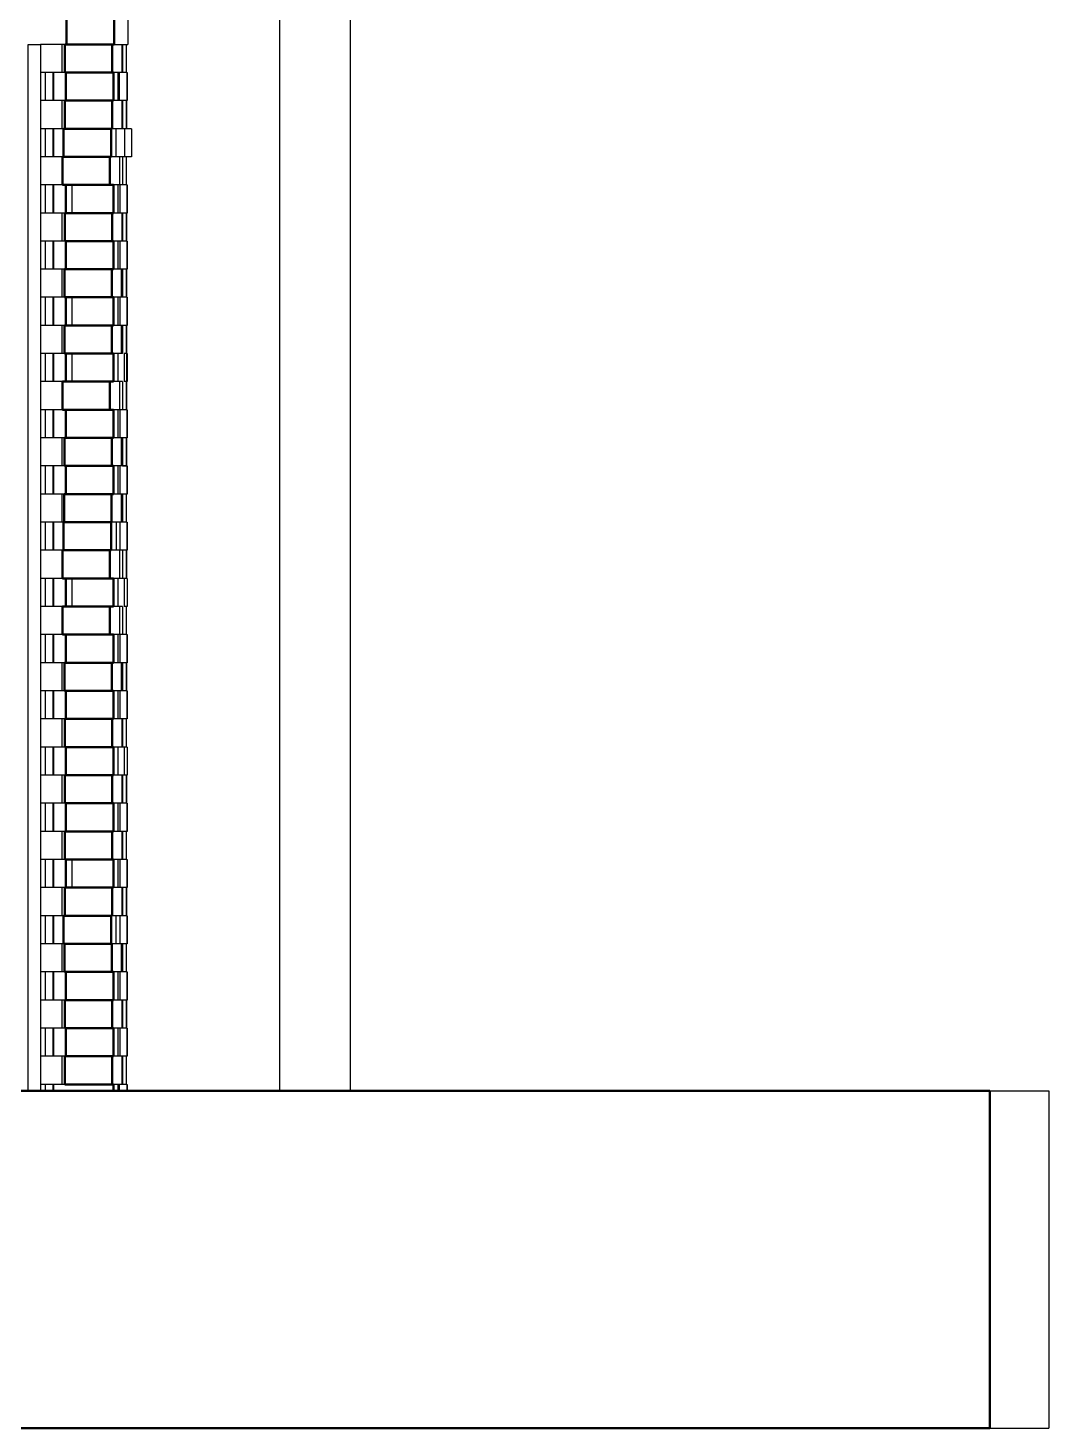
# Model space of a CAD drawing. Header units: millimetres. Extents: x 507.9 to 541, y 40.2 to 69.3.
# Drawn here: x 538.859 to 541.037, y 62.536 to 65.524 of the extents above; entities that cross this region are included whole.
import ezdxf

# ---------------------------------------------------------------- set-up
doc = ezdxf.new("R2010")
doc.units = ezdxf.units.MM
doc.layers.add('Make2D$Visible$ClippingPlaneIntersections', color=7, linetype='Continuous', lineweight=50, true_color=0x000000)
doc.layers.add('Make2D$Visible$Curves', color=7, linetype='Continuous', true_color=0x000000)

msp = doc.modelspace()

# ---------------------------------------------------------------- linework, layer by layer
at = {"layer": 'Make2D$Visible$ClippingPlaneIntersections', "color": 18, "true_color": 0x000000}
for points in [[(538.94095, 65.48898), (538.94095, 65.53898), (538.94095, 65.58898)], [(539.04224, 65.58898), (539.04224, 65.53898), (539.04224, 65.48898)], [(538.93729, 65.489), (538.93729, 65.459), (538.93729, 65.429)], [(538.93758, 65.489), (538.98784, 65.489), (539.03811, 65.489)], [(539.03811, 65.429), (539.03811, 65.459), (539.03811, 65.489)], [(539.04224, 65.48898), (539.04017, 65.48898), (539.03811, 65.48898)], [(538.93729, 65.429), (538.9877, 65.429), (539.03811, 65.429)], [(538.93928, 65.429), (538.93928, 65.399), (538.93928, 65.369)], [(539.03811, 65.429), (539.03943, 65.429), (539.04075, 65.429)], [(539.04075, 65.369), (539.04075, 65.399), (539.04075, 65.429)], [(538.93729, 65.369), (538.95967, 65.369), (538.98204, 65.369)], [(538.93729, 65.369), (538.93729, 65.339), (538.93729, 65.309)], [(538.98204, 65.369), (539.0114, 65.369), (539.04075, 65.369)], [(539.03811, 65.309), (539.03811, 65.339), (539.03811, 65.369)], [(538.93438, 65.309), (538.98513, 65.309), (539.03588, 65.309)], [(538.93438, 65.309), (538.93438, 65.279), (538.93438, 65.249)], [(539.03588, 65.309), (539.03699, 65.309), (539.03811, 65.309)], [(539.03588, 65.249), (539.03588, 65.279), (539.03588, 65.309)], [(538.93233, 65.249), (538.94867, 65.249), (538.965, 65.249)], [(538.93233, 65.249), (538.93233, 65.219), (538.93233, 65.189)], [(538.965, 65.249), (539.00044, 65.249), (539.03588, 65.249)], [(539.03315, 65.189), (539.03315, 65.219), (539.03315, 65.249)], [(538.93233, 65.189), (538.98274, 65.189), (539.03315, 65.189)], [(538.93946, 65.189), (538.93946, 65.159), (538.93946, 65.129)], [(539.03315, 65.189), (539.03705, 65.189), (539.04096, 65.189)], [(539.04096, 65.129), (539.04096, 65.159), (539.04096, 65.189)], [(538.93729, 65.129), (538.9877, 65.129), (539.03811, 65.129)], [(538.93729, 65.129), (538.93729, 65.099), (538.93729, 65.069)], [(539.03811, 65.069), (539.03811, 65.099), (539.03811, 65.129)], [(539.03811, 65.129), (539.03953, 65.129), (539.04096, 65.129)], [(538.93729, 65.069), (538.9877, 65.069), (539.03811, 65.069)], [(538.93946, 65.069), (538.93946, 65.039), (538.93946, 65.009)], [(539.03811, 65.069), (539.03953, 65.069), (539.04096, 65.069)], [(539.04096, 65.009), (539.04096, 65.039), (539.04096, 65.069)], [(538.93636, 65.009), (538.98676, 65.009), (539.03717, 65.009)], [(538.93636, 65.009), (538.93636, 64.979), (538.93636, 64.949)], [(539.03717, 65.009), (539.03906, 65.009), (539.04096, 65.009)], [(539.03717, 64.949), (539.03717, 64.979), (539.03717, 65.009)], [(538.93636, 64.949), (538.98676, 64.949), (539.03717, 64.949)], [(538.93946, 64.949), (538.93946, 64.919), (538.93946, 64.889)], [(539.03717, 64.949), (539.03906, 64.949), (539.04096, 64.949)], [(539.04096, 64.889), (539.04096, 64.919), (539.04096, 64.949)], [(538.93636, 64.889), (538.94845, 64.889), (538.96053, 64.889)], [(538.93636, 64.889), (538.93636, 64.859), (538.93636, 64.829)], [(538.96053, 64.889), (539.00075, 64.889), (539.04096, 64.889)], [(539.03717, 64.829), (539.03717, 64.859), (539.03717, 64.889)], [(538.93636, 64.829), (538.9501, 64.829), (538.96383, 64.829)], [(538.93946, 64.829), (538.93946, 64.799), (538.93946, 64.769)], [(538.96383, 64.829), (539.00239, 64.829), (539.04096, 64.829)], [(539.04096, 64.769), (539.04096, 64.799), (539.04096, 64.829)], [(538.93226, 64.769), (538.98266, 64.769), (539.03307, 64.769)], [(538.93226, 64.769), (538.93226, 64.739), (538.93226, 64.709)], [(539.03307, 64.709), (539.03307, 64.739), (539.03307, 64.769)], [(539.03307, 64.769), (539.03701, 64.769), (539.04096, 64.769)], [(538.93226, 64.709), (538.98266, 64.709), (539.03307, 64.709)], [(538.93946, 64.709), (538.93946, 64.679), (538.93946, 64.649)], [(539.03307, 64.709), (539.03701, 64.709), (539.04096, 64.709)], [(539.04096, 64.649), (539.04096, 64.679), (539.04096, 64.709)], [(538.93636, 64.649), (538.98676, 64.649), (539.03717, 64.649)], [(538.93636, 64.649), (538.93636, 64.619), (538.93636, 64.589)], [(539.03717, 64.589), (539.03717, 64.619), (539.03717, 64.649)], [(539.03717, 64.649), (539.03906, 64.649), (539.04096, 64.649)], [(538.93636, 64.589), (538.98676, 64.589), (539.03717, 64.589)], [(538.93946, 64.589), (538.93946, 64.559), (538.93946, 64.529)], [(539.03717, 64.589), (539.03906, 64.589), (539.04096, 64.589)], [(539.04096, 64.529), (539.04096, 64.559), (539.04096, 64.589)], [(538.9359, 64.529), (538.94531, 64.529), (538.95473, 64.529)], [(538.9359, 64.529), (538.9359, 64.499), (538.9359, 64.469)], [(538.95473, 64.529), (538.96857, 64.529), (538.98241, 64.529)], [(538.98241, 64.529), (539.00956, 64.529), (539.03671, 64.529)], [(539.03671, 64.469), (539.03671, 64.499), (539.03671, 64.529)], [(539.03671, 64.529), (539.03883, 64.529), (539.04096, 64.529)], [(538.93455, 64.469), (538.9853, 64.469), (539.03605, 64.469)], [(538.93455, 64.469), (538.93455, 64.439), (538.93455, 64.409)], [(539.03605, 64.469), (539.03638, 64.469), (539.03671, 64.469)], [(539.03605, 64.409), (539.03605, 64.439), (539.03605, 64.469)], [(538.93226, 64.409), (538.98266, 64.409), (539.03307, 64.409)], [(538.93226, 64.409), (538.93226, 64.379), (538.93226, 64.349)], [(539.03307, 64.349), (539.03307, 64.379), (539.03307, 64.409)], [(539.03307, 64.409), (539.03456, 64.409), (539.03605, 64.409)], [(538.93226, 64.349), (538.93593, 64.349), (538.9396, 64.349)], [(538.93946, 64.349), (538.99021, 64.349), (539.04096, 64.349)], [(538.93946, 64.349), (538.93946, 64.319), (538.93946, 64.289)], [(539.04096, 64.289), (539.04096, 64.319), (539.04096, 64.349)], [(538.93226, 64.289), (538.98266, 64.289), (539.03307, 64.289)], [(538.93226, 64.289), (538.93226, 64.259), (538.93226, 64.229)], [(539.03307, 64.229), (539.03307, 64.259), (539.03307, 64.289)], [(539.03307, 64.289), (539.03701, 64.289), (539.04096, 64.289)], [(538.93226, 64.229), (538.98266, 64.229), (539.03307, 64.229)], [(538.93946, 64.229), (538.93946, 64.199), (538.93946, 64.169)], [(539.03307, 64.229), (539.03701, 64.229), (539.04096, 64.229)], [(539.04096, 64.169), (539.04096, 64.199), (539.04096, 64.229)], [(538.93636, 64.169), (538.94551, 64.169), (538.95466, 64.169)], [(538.93636, 64.169), (538.93636, 64.139), (538.93636, 64.109)], [(538.95466, 64.169), (538.99781, 64.169), (539.04096, 64.169)], [(539.03717, 64.109), (539.03717, 64.139), (539.03717, 64.169)], [(538.93636, 64.109), (538.93802, 64.109), (538.93968, 64.109)], [(538.93946, 64.109), (538.99021, 64.109), (539.04096, 64.109)], [(538.93946, 64.109), (538.93946, 64.079), (538.93946, 64.049)], [(539.04096, 64.049), (539.04096, 64.079), (539.04096, 64.109)], [(538.93729, 64.049), (538.94587, 64.049), (538.95446, 64.049)], [(538.93729, 64.049), (538.93729, 64.019), (538.93729, 63.989)], [(538.95446, 64.049), (538.99771, 64.049), (539.04096, 64.049)], [(539.03811, 63.989), (539.03811, 64.019), (539.03811, 64.049)], [(538.93729, 63.989), (538.95051, 63.989), (538.96372, 63.989)], [(538.93946, 63.989), (538.93946, 63.959), (538.93946, 63.929)], [(538.96372, 63.989), (539.00234, 63.989), (539.04096, 63.989)], [(539.04096, 63.929), (539.04096, 63.959), (539.04096, 63.989)], [(538.93724, 63.929), (538.93832, 63.929), (538.93939, 63.929)], [(538.93724, 63.929), (538.93724, 63.899), (538.93724, 63.869)], [(538.93946, 63.929), (538.99021, 63.929), (539.04096, 63.929)], [(539.03806, 63.869), (539.03806, 63.899), (539.03806, 63.929)], [(538.93724, 63.869), (538.93843, 63.869), (538.93961, 63.869)], [(538.93946, 63.869), (538.93946, 63.839), (538.93946, 63.809)], [(538.93997, 63.869), (538.98902, 63.869), (539.03806, 63.869)], [(539.03806, 63.869), (539.03951, 63.869), (539.04096, 63.869)], [(539.04096, 63.809), (539.04096, 63.839), (539.04096, 63.869)], [(538.93729, 63.809), (538.9877, 63.809), (539.03811, 63.809)], [(538.93729, 63.809), (538.93729, 63.779), (538.93729, 63.749)], [(539.03811, 63.749), (539.03811, 63.779), (539.03811, 63.809)], [(539.03811, 63.809), (539.03953, 63.809), (539.04096, 63.809)], [(538.93729, 63.749), (538.9877, 63.749), (539.03811, 63.749)], [(538.93946, 63.749), (538.93946, 63.719), (538.93946, 63.689)], [(539.03811, 63.749), (539.03953, 63.749), (539.04096, 63.749)], [(539.04096, 63.689), (539.04096, 63.719), (539.04096, 63.749)], [(538.93729, 63.689), (538.9877, 63.689), (539.03811, 63.689)], [(538.93729, 63.689), (538.93729, 63.659), (538.93729, 63.629)], [(539.03811, 63.629), (539.03811, 63.659), (539.03811, 63.689)], [(539.03811, 63.689), (539.03953, 63.689), (539.04096, 63.689)], [(538.93437, 63.629), (538.98512, 63.629), (539.03587, 63.629)], [(538.93437, 63.629), (538.93437, 63.599), (538.93437, 63.569)], [(539.03587, 63.629), (539.03699, 63.629), (539.03811, 63.629)], [(539.03587, 63.569), (539.03587, 63.599), (539.03587, 63.629)], [(538.93437, 63.569), (538.98512, 63.569), (539.03587, 63.569)], [(538.93636, 63.569), (538.93636, 63.539), (538.93636, 63.509)], [(539.03587, 63.569), (539.03652, 63.569), (539.03717, 63.569)], [(539.03717, 63.509), (539.03717, 63.539), (539.03717, 63.569)], [(538.93636, 63.509), (538.93782, 63.509), (538.93928, 63.509)], [(538.93946, 63.509), (538.99021, 63.509), (539.04096, 63.509)], [(538.93946, 63.509), (538.93946, 63.479), (538.93946, 63.449)], [(539.04096, 63.449), (539.04096, 63.479), (539.04096, 63.509)], [(538.93729, 63.449), (538.9877, 63.449), (539.03811, 63.449)], [(538.93729, 63.449), (538.93729, 63.419), (538.93729, 63.389)], [(539.03811, 63.389), (539.03811, 63.419), (539.03811, 63.449)], [(539.03811, 63.449), (539.03953, 63.449), (539.04096, 63.449)], [(538.93729, 63.389), (538.9877, 63.389), (539.03811, 63.389)], [(538.93946, 63.389), (538.93946, 63.359), (538.93946, 63.329)], [(539.03811, 63.389), (539.03953, 63.389), (539.04096, 63.389)], [(539.04096, 63.329), (539.04096, 63.359), (539.04096, 63.389)], [(538.93729, 63.329), (538.93729, 63.299), (538.93729, 63.269)], [(538.93729, 63.329), (538.95942, 63.329), (538.98156, 63.329)], [(538.98156, 63.329), (539.01126, 63.329), (539.04096, 63.329)], [(539.03811, 63.269), (539.03811, 63.299), (539.03811, 63.329)], [(538.93729, 63.269), (538.93817, 63.269), (538.93905, 63.269)], [(538.93958, 63.269), (538.98884, 63.269), (539.03811, 63.269)], [(539.03811, 63.269), (539.03943, 63.269), (539.04075, 63.269)], [(539.04075, 63.25526), (539.04075, 63.26213), (539.04075, 63.269)], [(540.91103, 63.25526), (536.72022, 63.25526), (532.52941, 63.25526)], [(540.91103, 62.53562), (540.91103, 62.89544), (540.91103, 63.25526)], [(540.91103, 62.53562), (536.72022, 62.53562), (532.52941, 62.53562)]]:
    msp.add_open_spline(points, degree=2, dxfattribs=at)
at = {"layer": 'Make2D$Visible$Curves', "color": 18, "lineweight": -3, "true_color": 0x000000}
for points in [[(539.3957, 63.25526), (539.3957, 64.55139), (539.3957, 65.84751)], [(539.5457, 65.84751), (539.5457, 64.55139), (539.5457, 63.25526)], [(539.07139, 65.58898), (539.07139, 65.53898), (539.07139, 65.48898)], [(538.85864, 65.489), (538.87222, 65.489), (538.8858, 65.489)], [(538.85864, 63.25526), (538.85864, 64.37213), (538.85864, 65.489)], [(538.88531, 65.489), (538.88531, 65.459), (538.88531, 65.429)], [(538.93082, 65.489), (538.90806, 65.489), (538.88531, 65.489)], [(538.93092, 65.489), (538.93092, 65.459), (538.93092, 65.429)], [(538.93702, 65.489), (538.93397, 65.489), (538.93092, 65.489)], [(539.05843, 65.489), (539.05843, 65.45915), (539.05843, 65.42929)], [(539.0604, 65.489), (539.0604, 65.459), (539.0604, 65.429)], [(539.06796, 65.489), (539.06796, 65.459), (539.06796, 65.429)], [(538.93082, 65.429), (538.90806, 65.429), (538.88531, 65.429)], [(538.8858, 65.369), (538.8858, 65.39876), (538.8858, 65.42851)], [(538.89528, 65.429), (538.89528, 65.399), (538.89528, 65.369)], [(538.91216, 65.369), (538.91216, 65.399), (538.91216, 65.429)], [(538.91329, 65.429), (538.91329, 65.399), (538.91329, 65.369)], [(538.93725, 65.429), (538.93408, 65.429), (538.93092, 65.429)], [(539.05027, 65.429), (539.04551, 65.429), (539.04075, 65.429)], [(539.05283, 65.429), (539.05155, 65.429), (539.05027, 65.429)], [(539.05027, 65.429), (539.05027, 65.399), (539.05027, 65.369)], [(539.0691, 65.429), (539.06097, 65.429), (539.05283, 65.429)], [(539.05283, 65.429), (539.05283, 65.399), (539.05283, 65.369)], [(539.0691, 65.429), (539.06977, 65.429), (539.07044, 65.429)], [(539.0691, 65.429), (539.0691, 65.399), (539.0691, 65.369)], [(539.07044, 65.429), (539.07044, 65.399), (539.07044, 65.369)], [(538.88531, 65.369), (538.88531, 65.339), (538.88531, 65.309)], [(538.93082, 65.369), (538.90806, 65.369), (538.88531, 65.369)], [(538.93092, 65.369), (538.93092, 65.339), (538.93092, 65.309)], [(538.9373, 65.369), (538.93411, 65.369), (538.93092, 65.369)], [(539.05027, 65.369), (539.04551, 65.369), (539.04075, 65.369)], [(539.05283, 65.369), (539.05155, 65.369), (539.05027, 65.369)], [(539.0691, 65.369), (539.06097, 65.369), (539.05283, 65.369)], [(539.05843, 65.369), (539.05843, 65.339), (539.05843, 65.309)], [(539.0604, 65.369), (539.0604, 65.339), (539.0604, 65.309)], [(539.06796, 65.369), (539.06796, 65.339), (539.06796, 65.309)], [(539.06869, 65.369), (539.06869, 65.339), (539.06869, 65.309)], [(539.07044, 65.369), (539.06977, 65.369), (539.0691, 65.369)], [(538.91769, 65.309), (538.9015, 65.309), (538.88531, 65.309)], [(538.8858, 65.249), (538.8858, 65.27927), (538.8858, 65.30954)], [(538.89528, 65.309), (538.89528, 65.279), (538.89528, 65.249)], [(538.91216, 65.249), (538.91216, 65.279), (538.91216, 65.309)], [(538.91329, 65.309), (538.91329, 65.279), (538.91329, 65.249)], [(538.93383, 65.309), (538.926, 65.309), (538.91817, 65.309)], [(538.9347, 65.309), (538.93427, 65.309), (538.93383, 65.309)], [(539.04569, 65.309), (539.0419, 65.309), (539.03811, 65.309)], [(539.06452, 65.309), (539.05511, 65.309), (539.04569, 65.309)], [(539.04569, 65.309), (539.04569, 65.279), (539.04569, 65.249)], [(539.07959, 65.309), (539.07205, 65.309), (539.06452, 65.309)], [(539.06452, 65.309), (539.06452, 65.279), (539.06452, 65.249)], [(539.07959, 65.309), (539.07959, 65.279), (539.07959, 65.249)], [(538.93082, 65.249), (538.90806, 65.249), (538.88531, 65.249)], [(538.88531, 65.249), (538.88531, 65.219), (538.88531, 65.189)], [(538.93092, 65.249), (538.93092, 65.219), (538.93092, 65.189)], [(538.93255, 65.249), (538.93173, 65.249), (538.93092, 65.249)], [(539.04569, 65.249), (539.04079, 65.249), (539.03588, 65.249)], [(539.06452, 65.249), (539.05511, 65.249), (539.04569, 65.249)], [(539.0535, 65.249), (539.0535, 65.219), (539.0535, 65.189)], [(539.0604, 65.249), (539.0604, 65.219), (539.0604, 65.189)], [(539.07959, 65.249), (539.07205, 65.249), (539.06452, 65.249)], [(539.06796, 65.249), (539.06832, 65.249), (539.06869, 65.249)], [(539.06796, 65.249), (539.06796, 65.219), (539.06796, 65.189)], [(538.93082, 65.189), (538.90806, 65.189), (538.88531, 65.189)], [(538.8858, 65.129), (538.8858, 65.15888), (538.8858, 65.18875)], [(538.89528, 65.189), (538.89528, 65.159), (538.89528, 65.129)], [(538.91216, 65.129), (538.91216, 65.159), (538.91216, 65.189)], [(538.91329, 65.189), (538.91329, 65.159), (538.91329, 65.129)], [(538.93283, 65.189), (538.93187, 65.189), (538.93092, 65.189)], [(538.95202, 65.189), (538.95202, 65.159), (538.95202, 65.129)], [(539.05055, 65.189), (539.04575, 65.189), (539.04096, 65.189)], [(539.05431, 65.189), (539.05243, 65.189), (539.05055, 65.189)], [(539.05055, 65.189), (539.05055, 65.159), (539.05055, 65.129)], [(539.06938, 65.189), (539.06184, 65.189), (539.05431, 65.189)], [(539.05431, 65.189), (539.05431, 65.159), (539.05431, 65.129)], [(539.06938, 65.189), (539.06938, 65.159), (539.06938, 65.129)], [(539.06938, 65.189), (539.06991, 65.189), (539.07044, 65.189)], [(539.07044, 65.189), (539.07044, 65.159), (539.07044, 65.129)], [(538.88531, 65.129), (538.88531, 65.099), (538.88531, 65.069)], [(538.93082, 65.129), (538.90806, 65.129), (538.88531, 65.129)], [(538.93092, 65.129), (538.93092, 65.099), (538.93092, 65.069)], [(538.93745, 65.129), (538.93418, 65.129), (538.93092, 65.129)], [(539.05055, 65.129), (539.04575, 65.129), (539.04096, 65.129)], [(539.05431, 65.129), (539.05243, 65.129), (539.05055, 65.129)], [(539.06938, 65.129), (539.06184, 65.129), (539.05431, 65.129)], [(539.05843, 65.129), (539.05843, 65.099), (539.05843, 65.069)], [(539.0604, 65.129), (539.0604, 65.099), (539.0604, 65.069)], [(539.06796, 65.129), (539.06796, 65.099), (539.06796, 65.069)], [(539.06869, 65.129), (539.06869, 65.099), (539.06869, 65.069)], [(539.07044, 65.129), (539.06991, 65.129), (539.06938, 65.129)], [(538.93082, 65.069), (538.90806, 65.069), (538.88531, 65.069)], [(538.8858, 65.009), (538.8858, 65.03899), (538.8858, 65.06898)], [(538.89528, 65.069), (538.89528, 65.039), (538.89528, 65.009)], [(538.91216, 65.009), (538.91216, 65.039), (538.91216, 65.069)], [(538.91329, 65.069), (538.91329, 65.03913), (538.91329, 65.00926)], [(538.93785, 65.069), (538.93438, 65.069), (538.93092, 65.069)], [(539.05055, 65.069), (539.04575, 65.069), (539.04096, 65.069)], [(539.05055, 65.069), (539.05055, 65.039), (539.05055, 65.009)], [(539.05431, 65.069), (539.05243, 65.069), (539.05055, 65.069)], [(539.06938, 65.069), (539.06184, 65.069), (539.05431, 65.069)], [(539.05431, 65.069), (539.05431, 65.039), (539.05431, 65.009)], [(539.06937, 65.069), (539.06991, 65.069), (539.07044, 65.069)], [(539.06938, 65.069), (539.06938, 65.039), (539.06938, 65.009)], [(539.07044, 65.069), (539.07044, 65.039), (539.07044, 65.009)], [(538.88531, 65.009), (538.88531, 64.979), (538.88531, 64.949)], [(538.93082, 65.009), (538.90806, 65.009), (538.88531, 65.009)], [(538.93092, 65.009), (538.93092, 64.979), (538.93092, 64.949)], [(538.93614, 65.009), (538.93353, 65.009), (538.93092, 65.009)], [(539.05055, 65.009), (539.04575, 65.009), (539.04096, 65.009)], [(539.05431, 65.009), (539.05243, 65.009), (539.05055, 65.009)], [(539.06938, 65.009), (539.06184, 65.009), (539.05431, 65.009)], [(539.05751, 65.009), (539.05751, 64.979), (539.05751, 64.949)], [(539.05843, 65.009), (539.05843, 64.97933), (539.05843, 64.94966)], [(539.0604, 65.009), (539.0604, 64.979), (539.0604, 64.949)], [(539.06796, 65.00878), (539.06796, 64.97889), (539.06796, 64.949)], [(539.06869, 65.00872), (539.06869, 64.97886), (539.06869, 64.949)], [(539.07044, 65.009), (539.06991, 65.009), (539.06938, 65.009)], [(538.93082, 64.949), (538.90806, 64.949), (538.88531, 64.949)], [(538.8858, 64.889), (538.8858, 64.91912), (538.8858, 64.94925)], [(538.89528, 64.949), (538.89528, 64.919), (538.89528, 64.889)], [(538.91216, 64.889), (538.91216, 64.919), (538.91216, 64.949)], [(538.91329, 64.94834), (538.91329, 64.91867), (538.91329, 64.889)], [(538.93614, 64.949), (538.93353, 64.949), (538.93092, 64.949)], [(538.95202, 64.949), (538.95202, 64.919), (538.95202, 64.889)], [(539.05055, 64.949), (539.04575, 64.949), (539.04096, 64.949)], [(539.05055, 64.949), (539.05055, 64.919), (539.05055, 64.889)], [(539.05431, 64.949), (539.05243, 64.949), (539.05055, 64.949)], [(539.06938, 64.949), (539.06184, 64.949), (539.05431, 64.949)], [(539.05431, 64.949), (539.05431, 64.919), (539.05431, 64.889)], [(539.06938, 64.949), (539.06938, 64.919), (539.06938, 64.889)], [(539.06938, 64.949), (539.06991, 64.949), (539.07044, 64.949)], [(539.07044, 64.949), (539.07044, 64.919), (539.07044, 64.889)], [(538.88531, 64.889), (538.88531, 64.859), (538.88531, 64.829)], [(538.93082, 64.889), (538.90806, 64.889), (538.88531, 64.889)], [(538.93092, 64.889), (538.93092, 64.859), (538.93092, 64.829)], [(538.9365, 64.889), (538.93371, 64.889), (538.93092, 64.889)], [(539.05055, 64.889), (539.04575, 64.889), (539.04096, 64.889)], [(539.05431, 64.889), (539.05243, 64.889), (539.05055, 64.889)], [(539.06938, 64.889), (539.06184, 64.889), (539.05431, 64.889)], [(539.05751, 64.889), (539.05751, 64.859), (539.05751, 64.829)], [(539.05843, 64.889), (539.05843, 64.859), (539.05843, 64.829)], [(539.0604, 64.889), (539.0604, 64.859), (539.0604, 64.829)], [(539.06796, 64.889), (539.06796, 64.859), (539.06796, 64.829)], [(539.06869, 64.889), (539.06869, 64.859), (539.06869, 64.829)], [(539.07044, 64.889), (539.06991, 64.889), (539.06938, 64.889)], [(538.93082, 64.829), (538.90806, 64.829), (538.88531, 64.829)], [(538.8858, 64.76915), (538.8858, 64.79898), (538.8858, 64.82881)], [(538.89528, 64.829), (538.89528, 64.799), (538.89528, 64.769)], [(538.91216, 64.769), (538.91216, 64.799), (538.91216, 64.829)], [(538.91329, 64.829), (538.91329, 64.799), (538.91329, 64.769)], [(538.93098, 64.829), (538.9309, 64.829), (538.93082, 64.829)], [(538.93666, 64.829), (538.93379, 64.829), (538.93092, 64.829)], [(538.95202, 64.829), (538.95202, 64.799), (538.95202, 64.769)], [(538.98204, 64.829), (538.98204, 64.82915), (538.98204, 64.82929)], [(539.05055, 64.829), (539.04575, 64.829), (539.04096, 64.829)], [(539.05055, 64.829), (539.05055, 64.799), (539.05055, 64.769)], [(539.05751, 64.829), (539.05403, 64.829), (539.05055, 64.829)], [(539.0604, 64.829), (539.05895, 64.829), (539.05751, 64.829)], [(539.06347, 64.829), (539.06347, 64.799), (539.06347, 64.769)], [(539.07044, 64.829), (539.06697, 64.829), (539.0635, 64.829)], [(539.0689, 64.829), (539.0689, 64.799), (539.0689, 64.769)], [(539.07044, 64.829), (539.07044, 64.799), (539.07044, 64.769)], [(538.88531, 64.769), (538.88531, 64.739), (538.88531, 64.709)], [(538.93082, 64.769), (538.90826, 64.769), (538.88571, 64.769)], [(538.93092, 64.769), (538.93092, 64.739), (538.93092, 64.709)], [(538.93246, 64.769), (538.9319, 64.769), (538.93134, 64.769)], [(539.05055, 64.769), (539.04575, 64.769), (539.04096, 64.769)], [(539.05353, 64.769), (539.05204, 64.769), (539.05055, 64.769)], [(539.0604, 64.769), (539.05697, 64.769), (539.05353, 64.769)], [(539.05353, 64.769), (539.05353, 64.739), (539.05353, 64.709)], [(539.0604, 64.769), (539.0604, 64.739), (539.0604, 64.709)], [(539.07044, 64.769), (539.06701, 64.769), (539.06358, 64.769)], [(539.06796, 64.76865), (539.06796, 64.73883), (539.06796, 64.709)], [(539.06869, 64.769), (539.06869, 64.739), (539.06869, 64.709)], [(538.93082, 64.709), (538.90806, 64.709), (538.88531, 64.709)], [(538.8858, 64.64961), (538.8858, 64.67935), (538.8858, 64.7091)], [(538.89528, 64.709), (538.89528, 64.679), (538.89528, 64.649)], [(538.91216, 64.649), (538.91216, 64.679), (538.91216, 64.709)], [(538.91329, 64.709), (538.91329, 64.679), (538.91329, 64.649)], [(538.93257, 64.709), (538.93174, 64.709), (538.93092, 64.709)], [(539.05055, 64.709), (539.04575, 64.709), (539.04096, 64.709)], [(539.05431, 64.709), (539.05243, 64.709), (539.05055, 64.709)], [(539.05055, 64.709), (539.05055, 64.679), (539.05055, 64.649)], [(539.06938, 64.709), (539.06184, 64.709), (539.05431, 64.709)], [(539.05431, 64.709), (539.05431, 64.679), (539.05431, 64.649)], [(539.06938, 64.709), (539.06938, 64.679), (539.06938, 64.649)], [(539.06938, 64.709), (539.06991, 64.709), (539.07044, 64.709)], [(539.07044, 64.709), (539.07044, 64.679), (539.07044, 64.649)], [(538.88531, 64.649), (538.88531, 64.619), (538.88531, 64.589)], [(538.93082, 64.649), (538.90806, 64.649), (538.88531, 64.649)], [(538.93092, 64.649), (538.93092, 64.619), (538.93092, 64.589)], [(538.93609, 64.649), (538.9335, 64.649), (538.93092, 64.649)], [(539.05055, 64.649), (539.04575, 64.649), (539.04096, 64.649)], [(539.05431, 64.649), (539.05243, 64.649), (539.05055, 64.649)], [(539.06938, 64.649), (539.06184, 64.649), (539.05431, 64.649)], [(539.05751, 64.649), (539.05751, 64.619), (539.05751, 64.589)], [(539.05843, 64.649), (539.05843, 64.619), (539.05843, 64.589)], [(539.0604, 64.649), (539.0604, 64.619), (539.0604, 64.589)], [(539.06796, 64.649), (539.06796, 64.619), (539.06796, 64.589)], [(539.06869, 64.649), (539.06869, 64.619), (539.06869, 64.589)], [(538.93082, 64.589), (538.90806, 64.589), (538.88531, 64.589)], [(538.8858, 64.529), (538.8858, 64.55886), (538.8858, 64.58872)], [(538.89528, 64.589), (538.89528, 64.559), (538.89528, 64.529)], [(538.91216, 64.529), (538.91216, 64.559), (538.91216, 64.589)], [(538.91329, 64.589), (538.91329, 64.559), (538.91329, 64.529)], [(538.93663, 64.589), (538.93377, 64.589), (538.93092, 64.589)], [(539.05055, 64.589), (539.04575, 64.589), (539.04096, 64.589)], [(539.05431, 64.589), (539.05243, 64.589), (539.05055, 64.589)], [(539.05055, 64.589), (539.05055, 64.559), (539.05055, 64.529)], [(539.06938, 64.589), (539.06184, 64.589), (539.05431, 64.589)], [(539.05431, 64.589), (539.05431, 64.559), (539.05431, 64.529)], [(539.06047, 64.589), (539.06458, 64.589), (539.06869, 64.589)], [(539.0689, 64.589), (539.06967, 64.589), (539.07044, 64.589)], [(539.06938, 64.589), (539.06938, 64.559), (539.06938, 64.529)], [(539.07044, 64.589), (539.07044, 64.559), (539.07044, 64.529)], [(538.88531, 64.529), (538.88531, 64.499), (538.88531, 64.469)], [(538.93082, 64.529), (538.90806, 64.529), (538.88531, 64.529)], [(538.93092, 64.529), (538.93092, 64.499), (538.93092, 64.469)], [(538.93578, 64.529), (538.93335, 64.529), (538.93092, 64.529)], [(539.05055, 64.529), (539.04575, 64.529), (539.04096, 64.529)], [(539.05431, 64.529), (539.05243, 64.529), (539.05055, 64.529)], [(539.06938, 64.529), (539.06184, 64.529), (539.05431, 64.529)], [(539.0577, 64.529), (539.0577, 64.499), (539.0577, 64.469)], [(539.05843, 64.529), (539.05843, 64.499), (539.05843, 64.469)], [(539.0604, 64.529), (539.0604, 64.499), (539.0604, 64.469)], [(539.06796, 64.529), (539.06796, 64.499), (539.06796, 64.469)], [(539.07044, 64.529), (539.06991, 64.529), (539.06938, 64.529)], [(538.93082, 64.469), (538.90806, 64.469), (538.88531, 64.469)], [(538.8858, 64.409), (538.8858, 64.43896), (538.8858, 64.46892)], [(538.89528, 64.469), (538.89528, 64.439), (538.89528, 64.409)], [(538.91216, 64.409), (538.91216, 64.439), (538.91216, 64.469)], [(538.91329, 64.469), (538.91329, 64.439), (538.91329, 64.409)], [(538.93492, 64.469), (538.93292, 64.469), (538.93092, 64.469)], [(539.04648, 64.469), (539.0416, 64.469), (539.03671, 64.469)], [(539.05431, 64.469), (539.0504, 64.469), (539.04648, 64.469)], [(539.04648, 64.469), (539.04648, 64.439), (539.04648, 64.409)], [(539.06938, 64.469), (539.06184, 64.469), (539.05431, 64.469)], [(539.05431, 64.469), (539.05431, 64.439), (539.05431, 64.409)], [(539.06938, 64.469), (539.06938, 64.439), (539.06938, 64.409)], [(539.06938, 64.469), (539.06991, 64.469), (539.07044, 64.469)], [(539.07044, 64.469), (539.07044, 64.439), (539.07044, 64.409)], [(538.88531, 64.409), (538.88531, 64.379), (538.88531, 64.349)], [(538.93082, 64.409), (538.90806, 64.409), (538.88531, 64.409)], [(538.93092, 64.409), (538.93092, 64.379), (538.93092, 64.349)], [(538.93179, 64.409), (538.93135, 64.409), (538.93092, 64.409)], [(539.04648, 64.409), (539.04127, 64.409), (539.03605, 64.409)], [(539.05431, 64.409), (539.0504, 64.409), (539.04648, 64.409)], [(539.05353, 64.409), (539.05353, 64.379), (539.05353, 64.349)], [(539.06938, 64.409), (539.06184, 64.409), (539.05431, 64.409)], [(539.0604, 64.409), (539.0604, 64.379), (539.0604, 64.349)], [(539.06796, 64.409), (539.06796, 64.379), (539.06796, 64.349)], [(539.06869, 64.40846), (539.06869, 64.37873), (539.06869, 64.349)], [(539.07044, 64.409), (539.06991, 64.409), (539.06938, 64.409)], [(538.93082, 64.349), (538.90806, 64.349), (538.88531, 64.349)], [(538.8858, 64.289), (538.8858, 64.31882), (538.8858, 64.34864)], [(538.89528, 64.349), (538.89528, 64.319), (538.89528, 64.289)], [(538.91216, 64.289), (538.91216, 64.319), (538.91216, 64.349)], [(538.91329, 64.349), (538.91329, 64.319), (538.91329, 64.289)], [(538.93209, 64.349), (538.93151, 64.349), (538.93092, 64.349)], [(538.95202, 64.349), (538.95202, 64.319), (538.95202, 64.289)], [(539.05055, 64.349), (539.04575, 64.349), (539.04096, 64.349)], [(539.05353, 64.349), (539.05204, 64.349), (539.05055, 64.349)], [(539.05055, 64.349), (539.05055, 64.319), (539.05055, 64.289)], [(539.0604, 64.349), (539.05697, 64.349), (539.05353, 64.349)], [(539.06346, 64.349), (539.06193, 64.349), (539.0604, 64.349)], [(539.07044, 64.349), (539.0668, 64.349), (539.06315, 64.349)], [(539.06346, 64.349), (539.06346, 64.319), (539.06346, 64.289)], [(539.07044, 64.349), (539.07044, 64.319), (539.07044, 64.289)], [(538.93082, 64.289), (538.90806, 64.289), (538.88531, 64.289)], [(538.88531, 64.289), (538.88531, 64.259), (538.88531, 64.229)], [(538.93092, 64.289), (538.93092, 64.259), (538.93092, 64.229)], [(538.93214, 64.289), (538.93167, 64.289), (538.9312, 64.289)], [(539.05055, 64.289), (539.04575, 64.289), (539.04096, 64.289)], [(539.05378, 64.289), (539.05216, 64.289), (539.05055, 64.289)], [(539.05353, 64.28847), (539.05353, 64.25874), (539.05353, 64.229)], [(539.0604, 64.289), (539.05714, 64.289), (539.05389, 64.289)], [(539.0604, 64.289), (539.0604, 64.259), (539.0604, 64.229)], [(539.07044, 64.289), (539.06706, 64.289), (539.06368, 64.289)], [(539.06796, 64.289), (539.06796, 64.259), (539.06796, 64.229)], [(538.93082, 64.229), (538.90806, 64.229), (538.88531, 64.229)], [(538.8858, 64.049), (538.8858, 64.13887), (538.8858, 64.22874)], [(538.89528, 64.229), (538.89528, 64.199), (538.89528, 64.169)], [(538.91216, 64.169), (538.91216, 64.199), (538.91216, 64.229)], [(538.91329, 64.229), (538.91329, 64.199), (538.91329, 64.169)], [(538.93263, 64.229), (538.93177, 64.229), (538.93092, 64.229)], [(539.05055, 64.229), (539.04575, 64.229), (539.04096, 64.229)], [(539.05431, 64.229), (539.05243, 64.229), (539.05055, 64.229)], [(539.05055, 64.229), (539.05055, 64.199), (539.05055, 64.169)], [(539.06938, 64.229), (539.06184, 64.229), (539.05431, 64.229)], [(539.05431, 64.229), (539.05431, 64.199), (539.05431, 64.169)], [(539.06938, 64.229), (539.06938, 64.199), (539.06938, 64.169)], [(539.06938, 64.229), (539.06991, 64.229), (539.07044, 64.229)], [(539.07044, 64.229), (539.07044, 64.199), (539.07044, 64.169)], [(538.88531, 64.169), (538.88531, 64.139), (538.88531, 64.109)], [(538.93082, 64.169), (538.90806, 64.169), (538.88531, 64.169)], [(538.93092, 64.169), (538.93092, 64.139), (538.93092, 64.109)], [(538.93627, 64.169), (538.93359, 64.169), (538.93092, 64.169)], [(539.05055, 64.169), (539.04575, 64.169), (539.04096, 64.169)], [(539.05431, 64.169), (539.05243, 64.169), (539.05055, 64.169)], [(539.06938, 64.169), (539.06184, 64.169), (539.05431, 64.169)], [(539.05751, 64.169), (539.05751, 64.139), (539.05751, 64.109)], [(539.0604, 64.169), (539.0604, 64.139), (539.0604, 64.109)], [(539.06796, 64.169), (539.06796, 64.139), (539.06796, 64.109)], [(539.06869, 64.169), (539.06869, 64.139), (539.06869, 64.109)], [(539.07044, 64.169), (539.06991, 64.169), (539.06938, 64.169)], [(538.93082, 64.109), (538.90806, 64.109), (538.88531, 64.109)], [(538.89528, 64.109), (538.89528, 64.079), (538.89528, 64.049)], [(538.91216, 64.049), (538.91216, 64.079), (538.91216, 64.109)], [(538.91329, 64.109), (538.91329, 64.079), (538.91329, 64.049)], [(538.93658, 64.109), (538.93375, 64.109), (538.93092, 64.109)], [(539.05055, 64.109), (539.04575, 64.109), (539.04096, 64.109)], [(539.05431, 64.109), (539.05243, 64.109), (539.05055, 64.109)], [(539.05055, 64.109), (539.05055, 64.079), (539.05055, 64.049)], [(539.06938, 64.109), (539.06184, 64.109), (539.05431, 64.109)], [(539.05431, 64.109), (539.05431, 64.079), (539.05431, 64.049)], [(539.0689, 64.109), (539.06967, 64.109), (539.07044, 64.109)], [(539.06938, 64.109), (539.06938, 64.079), (539.06938, 64.049)], [(539.07044, 64.109), (539.07044, 64.079), (539.07044, 64.049)], [(538.93082, 64.049), (538.90806, 64.049), (538.88531, 64.049)], [(538.88531, 64.049), (538.88531, 64.019), (538.88531, 63.989)], [(538.93092, 64.049), (538.93092, 64.019), (538.93092, 63.989)], [(538.9373, 64.049), (538.93411, 64.049), (538.93092, 64.049)], [(539.05055, 64.049), (539.04575, 64.049), (539.04096, 64.049)], [(539.05431, 64.049), (539.05243, 64.049), (539.05055, 64.049)], [(539.06938, 64.049), (539.06184, 64.049), (539.05431, 64.049)], [(539.05843, 64.049), (539.05843, 64.019), (539.05843, 63.989)], [(539.0604, 64.049), (539.0604, 64.019), (539.0604, 63.989)], [(539.06796, 64.049), (539.06796, 64.019), (539.06796, 63.989)], [(539.07044, 64.049), (539.06991, 64.049), (539.06938, 64.049)], [(538.93082, 63.989), (538.90806, 63.989), (538.88531, 63.989)], [(538.8858, 63.809), (538.8858, 63.89878), (538.8858, 63.98856)], [(538.89528, 63.989), (538.89528, 63.959), (538.89528, 63.929)], [(538.91216, 63.929), (538.91216, 63.959), (538.91216, 63.989)], [(538.91329, 63.98836), (538.91329, 63.95868), (538.91329, 63.929)], [(538.93098, 63.989), (538.9309, 63.989), (538.93082, 63.989)], [(538.93707, 63.989), (538.93399, 63.989), (538.93092, 63.989)], [(539.05055, 63.989), (539.04575, 63.989), (539.04096, 63.989)], [(539.05843, 63.989), (539.05449, 63.989), (539.05055, 63.989)], [(539.05055, 63.989), (539.05055, 63.959), (539.05055, 63.929)], [(539.0604, 63.989), (539.05941, 63.989), (539.05843, 63.989)], [(539.06347, 63.989), (539.06193, 63.989), (539.0604, 63.989)], [(539.07044, 63.989), (539.06695, 63.989), (539.06347, 63.989)], [(539.06347, 63.989), (539.06347, 63.959), (539.06347, 63.929)], [(539.07044, 63.989), (539.07044, 63.959), (539.07044, 63.929)], [(538.88531, 63.929), (538.88531, 63.899), (538.88531, 63.869)], [(538.93082, 63.929), (538.90806, 63.929), (538.88531, 63.929)], [(538.93092, 63.929), (538.93092, 63.899), (538.93092, 63.869)], [(538.9371, 63.929), (538.93401, 63.929), (538.93092, 63.929)], [(539.05055, 63.929), (539.04575, 63.929), (539.04096, 63.929)], [(539.05852, 63.929), (539.05453, 63.929), (539.05055, 63.929)], [(539.05852, 63.929), (539.05852, 63.899), (539.05852, 63.869)], [(539.0604, 63.929), (539.05946, 63.929), (539.05852, 63.929)], [(539.06347, 63.929), (539.06193, 63.929), (539.0604, 63.929)], [(539.0604, 63.929), (539.0604, 63.899), (539.0604, 63.869)], [(539.07044, 63.929), (539.06695, 63.929), (539.06347, 63.929)], [(539.06796, 63.929), (539.06796, 63.899), (539.06796, 63.869)], [(539.06869, 63.929), (539.06869, 63.899), (539.06869, 63.869)], [(538.93082, 63.869), (538.90806, 63.869), (538.88531, 63.869)], [(538.89528, 63.869), (538.89528, 63.839), (538.89528, 63.809)], [(538.91216, 63.809), (538.91216, 63.839), (538.91216, 63.869)], [(538.91329, 63.869), (538.91329, 63.839), (538.91329, 63.809)], [(538.93761, 63.869), (538.93426, 63.869), (538.93092, 63.869)], [(539.05055, 63.869), (539.04575, 63.869), (539.04096, 63.869)], [(539.05431, 63.869), (539.05243, 63.869), (539.05055, 63.869)], [(539.05055, 63.869), (539.05055, 63.839), (539.05055, 63.809)], [(539.06938, 63.869), (539.06184, 63.869), (539.05431, 63.869)], [(539.05431, 63.869), (539.05431, 63.839), (539.05431, 63.809)], [(539.0689, 63.869), (539.06967, 63.869), (539.07044, 63.869)], [(539.06938, 63.869), (539.06938, 63.839), (539.06938, 63.809)], [(539.07044, 63.869), (539.07044, 63.839), (539.07044, 63.809)], [(538.93082, 63.809), (538.90806, 63.809), (538.88531, 63.809)], [(538.88531, 63.809), (538.88531, 63.779), (538.88531, 63.749)], [(538.93092, 63.809), (538.93092, 63.779), (538.93092, 63.749)], [(538.93676, 63.809), (538.93384, 63.809), (538.93092, 63.809)], [(539.05055, 63.809), (539.04575, 63.809), (539.04096, 63.809)], [(539.05431, 63.809), (539.05243, 63.809), (539.05055, 63.809)], [(539.06938, 63.809), (539.06184, 63.809), (539.05431, 63.809)], [(539.05843, 63.809), (539.05843, 63.779), (539.05843, 63.749)], [(539.0604, 63.809), (539.0604, 63.779), (539.0604, 63.749)], [(539.06796, 63.809), (539.06796, 63.779), (539.06796, 63.749)], [(539.07044, 63.809), (539.06991, 63.809), (539.06938, 63.809)], [(538.93082, 63.749), (538.90806, 63.749), (538.88531, 63.749)], [(538.8858, 63.689), (538.8858, 63.71907), (538.8858, 63.74913)], [(538.89528, 63.749), (538.89528, 63.719), (538.89528, 63.689)], [(538.91216, 63.689), (538.91216, 63.719), (538.91216, 63.749)], [(538.91329, 63.749), (538.91329, 63.719), (538.91329, 63.689)], [(538.93141, 63.749), (538.93112, 63.749), (538.93082, 63.749)], [(538.93708, 63.749), (538.934, 63.749), (538.93092, 63.749)], [(538.95202, 63.749), (538.95202, 63.719), (538.95202, 63.689)], [(539.05055, 63.749), (539.04575, 63.749), (539.04096, 63.749)], [(539.05431, 63.749), (539.05243, 63.749), (539.05055, 63.749)], [(539.05055, 63.749), (539.05055, 63.719), (539.05055, 63.689)], [(539.06938, 63.749), (539.06184, 63.749), (539.05431, 63.749)], [(539.05431, 63.749), (539.05431, 63.719), (539.05431, 63.689)], [(539.0689, 63.749), (539.06967, 63.749), (539.07044, 63.749)], [(539.06938, 63.749), (539.06938, 63.719), (539.06938, 63.689)], [(539.07044, 63.749), (539.07044, 63.719), (539.07044, 63.689)], [(538.88531, 63.689), (538.88531, 63.659), (538.88531, 63.629)], [(538.93082, 63.689), (538.90806, 63.689), (538.88531, 63.689)], [(538.93092, 63.689), (538.93092, 63.659), (538.93092, 63.629)], [(538.93725, 63.689), (538.93408, 63.689), (538.93092, 63.689)], [(539.05055, 63.689), (539.04575, 63.689), (539.04096, 63.689)], [(539.05431, 63.689), (539.05243, 63.689), (539.05055, 63.689)], [(539.06938, 63.689), (539.06184, 63.689), (539.05431, 63.689)], [(539.05843, 63.689), (539.05843, 63.659), (539.05843, 63.629)], [(539.0604, 63.689), (539.0604, 63.659), (539.0604, 63.629)], [(539.06796, 63.689), (539.06796, 63.659), (539.06796, 63.629)], [(539.06869, 63.689), (539.06869, 63.659), (539.06869, 63.629)], [(539.0689, 63.6893), (539.0689, 63.68915), (539.0689, 63.689)], [(539.07044, 63.689), (539.06991, 63.689), (539.06938, 63.689)], [(538.93082, 63.629), (538.90806, 63.629), (538.88531, 63.629)], [(538.8858, 63.569), (538.8858, 63.59921), (538.8858, 63.62942)], [(538.89528, 63.629), (538.89528, 63.599), (538.89528, 63.569)], [(538.91216, 63.569), (538.91216, 63.599), (538.91216, 63.629)], [(538.91329, 63.629), (538.91329, 63.59931), (538.91329, 63.56962)], [(538.93409, 63.629), (538.9325, 63.629), (538.93092, 63.629)], [(539.04565, 63.629), (539.04188, 63.629), (539.03811, 63.629)], [(539.05431, 63.629), (539.04998, 63.629), (539.04565, 63.629)], [(539.04565, 63.629), (539.04565, 63.599), (539.04565, 63.569)], [(539.06938, 63.629), (539.06184, 63.629), (539.05431, 63.629)], [(539.05431, 63.629), (539.05431, 63.599), (539.05431, 63.569)], [(539.06917, 63.629), (539.06981, 63.629), (539.07044, 63.629)], [(539.06938, 63.629), (539.06938, 63.599), (539.06938, 63.569)], [(539.07044, 63.629), (539.07044, 63.599), (539.07044, 63.569)], [(538.93082, 63.569), (538.90806, 63.569), (538.88531, 63.569)], [(538.88531, 63.569), (538.88531, 63.539), (538.88531, 63.509)], [(538.93092, 63.569), (538.93092, 63.539), (538.93092, 63.509)], [(538.93447, 63.569), (538.93269, 63.569), (538.93092, 63.569)], [(539.04565, 63.569), (539.04141, 63.569), (539.03717, 63.569)], [(539.05431, 63.569), (539.04998, 63.569), (539.04565, 63.569)], [(539.06938, 63.569), (539.06184, 63.569), (539.05431, 63.569)], [(539.05751, 63.569), (539.05751, 63.539), (539.05751, 63.509)], [(539.05843, 63.569), (539.05843, 63.53921), (539.05843, 63.50941)], [(539.0604, 63.569), (539.0604, 63.539), (539.0604, 63.509)], [(539.06796, 63.569), (539.06796, 63.539), (539.06796, 63.509)], [(539.07044, 63.569), (539.06991, 63.569), (539.06938, 63.569)], [(538.93082, 63.509), (538.90806, 63.509), (538.88531, 63.509)], [(538.8858, 63.449), (538.8858, 63.479), (538.8858, 63.50899)], [(538.89528, 63.509), (538.89528, 63.479), (538.89528, 63.449)], [(538.91216, 63.449), (538.91216, 63.479), (538.91216, 63.509)], [(538.91329, 63.509), (538.91329, 63.479), (538.91329, 63.449)], [(538.93586, 63.509), (538.93339, 63.509), (538.93092, 63.509)], [(539.05055, 63.509), (539.04575, 63.509), (539.04096, 63.509)], [(539.05431, 63.509), (539.05243, 63.509), (539.05055, 63.509)], [(539.05055, 63.509), (539.05055, 63.479), (539.05055, 63.449)], [(539.06938, 63.509), (539.06184, 63.509), (539.05431, 63.509)], [(539.05431, 63.509), (539.05431, 63.479), (539.05431, 63.449)], [(539.06938, 63.509), (539.06938, 63.479), (539.06938, 63.449)], [(539.06953, 63.509), (539.06999, 63.509), (539.07044, 63.509)], [(539.07044, 63.509), (539.07044, 63.479), (539.07044, 63.449)], [(538.88531, 63.449), (538.88531, 63.419), (538.88531, 63.389)], [(538.93082, 63.449), (538.90806, 63.449), (538.88531, 63.449)], [(538.93092, 63.449), (538.93092, 63.419), (538.93092, 63.389)], [(538.93725, 63.449), (538.93408, 63.449), (538.93092, 63.449)], [(539.05055, 63.449), (539.04575, 63.449), (539.04096, 63.449)], [(539.05431, 63.449), (539.05243, 63.449), (539.05055, 63.449)], [(539.06938, 63.449), (539.06184, 63.449), (539.05431, 63.449)], [(539.05843, 63.449), (539.05843, 63.419), (539.05843, 63.389)], [(539.0604, 63.449), (539.0604, 63.419), (539.0604, 63.389)], [(539.06796, 63.449), (539.06796, 63.419), (539.06796, 63.389)], [(539.06869, 63.449), (539.06869, 63.419), (539.06869, 63.389)], [(539.07044, 63.449), (539.06991, 63.449), (539.06938, 63.449)], [(538.93082, 63.389), (538.90806, 63.389), (538.88531, 63.389)], [(538.8858, 63.329), (538.8858, 63.35912), (538.8858, 63.38924)], [(538.89528, 63.389), (538.89528, 63.359), (538.89528, 63.329)], [(538.91216, 63.329), (538.91216, 63.359), (538.91216, 63.389)], [(538.91329, 63.389), (538.91329, 63.359), (538.91329, 63.329)], [(538.93759, 63.389), (538.93425, 63.389), (538.93092, 63.389)], [(539.05055, 63.389), (539.04575, 63.389), (539.04096, 63.389)], [(539.05431, 63.389), (539.05243, 63.389), (539.05055, 63.389)], [(539.05055, 63.389), (539.05055, 63.359), (539.05055, 63.329)], [(539.06938, 63.389), (539.06184, 63.389), (539.05431, 63.389)], [(539.05431, 63.389), (539.05431, 63.359), (539.05431, 63.329)], [(539.06933, 63.389), (539.06988, 63.389), (539.07044, 63.389)], [(539.06938, 63.389), (539.06938, 63.35909), (539.06938, 63.32918)], [(539.07044, 63.389), (539.07044, 63.359), (539.07044, 63.329)], [(538.88531, 63.329), (538.88531, 63.299), (538.88531, 63.269)], [(538.93082, 63.329), (538.90806, 63.329), (538.88531, 63.329)], [(538.93092, 63.329), (538.93092, 63.299), (538.93092, 63.269)], [(538.93776, 63.329), (538.93434, 63.329), (538.93092, 63.329)], [(539.05055, 63.329), (539.04575, 63.329), (539.04096, 63.329)], [(539.05431, 63.329), (539.05243, 63.329), (539.05055, 63.329)], [(539.06938, 63.329), (539.06184, 63.329), (539.05431, 63.329)], [(539.05843, 63.329), (539.05843, 63.29914), (539.05843, 63.26927)], [(539.0604, 63.329), (539.0604, 63.299), (539.0604, 63.269)], [(539.06796, 63.32858), (539.06796, 63.29879), (539.06796, 63.269)], [(539.07044, 63.329), (539.06957, 63.329), (539.06869, 63.329)], [(538.93082, 63.269), (538.90806, 63.269), (538.88531, 63.269)], [(538.8858, 63.25558), (538.8858, 63.26222), (538.8858, 63.26886)], [(538.89528, 63.269), (538.89528, 63.26213), (538.89528, 63.25526)], [(538.91216, 63.25526), (538.91216, 63.26213), (538.91216, 63.269)], [(538.91329, 63.269), (538.91329, 63.26213), (538.91329, 63.25526)], [(538.93738, 63.269), (538.93415, 63.269), (538.93092, 63.269)], [(538.93961, 63.269), (538.93933, 63.269), (538.93905, 63.269)], [(539.05027, 63.269), (539.04551, 63.269), (539.04075, 63.269)], [(539.05283, 63.269), (539.05155, 63.269), (539.05027, 63.269)], [(539.05027, 63.269), (539.05027, 63.26213), (539.05027, 63.25526)], [(539.0691, 63.269), (539.06097, 63.269), (539.05283, 63.269)], [(539.05283, 63.269), (539.05283, 63.26213), (539.05283, 63.25526)], [(539.0689, 63.269), (539.06967, 63.269), (539.07044, 63.269)], [(539.0691, 63.269), (539.0691, 63.26213), (539.0691, 63.25526)], [(539.07044, 63.269), (539.07044, 63.26213), (539.07044, 63.25526)], [(539.0689, 63.25526), (539.0689, 63.25526), (539.0689, 63.25526)], [(541.03671, 63.25526), (541.03671, 62.89544), (541.03671, 62.53562)]]:
    msp.add_open_spline(points, degree=2, dxfattribs=at)
for points, weights in [([(538.93748, 65.48898), (538.93725, 65.48898), (538.93702, 65.48898)], [0.863062187072, 0.863115161128, 0.863168430304]), ([(539.04224, 65.48898), (539.07139, 65.48898), (539.07139, 65.48898)], [1, 0.996958281881, 1]), ([(540.91103, 63.25526), (541.03671, 63.25526), (541.03671, 63.25526)], [1, 0.99269410378, 1]), ([(540.91103, 62.53562), (541.03671, 62.53562), (541.03671, 62.53562)], [1, 0.99269410378, 1])]:
    msp.add_rational_spline(points, weights, degree=2, dxfattribs=at)

doc.saveas('drawing.dxf')
